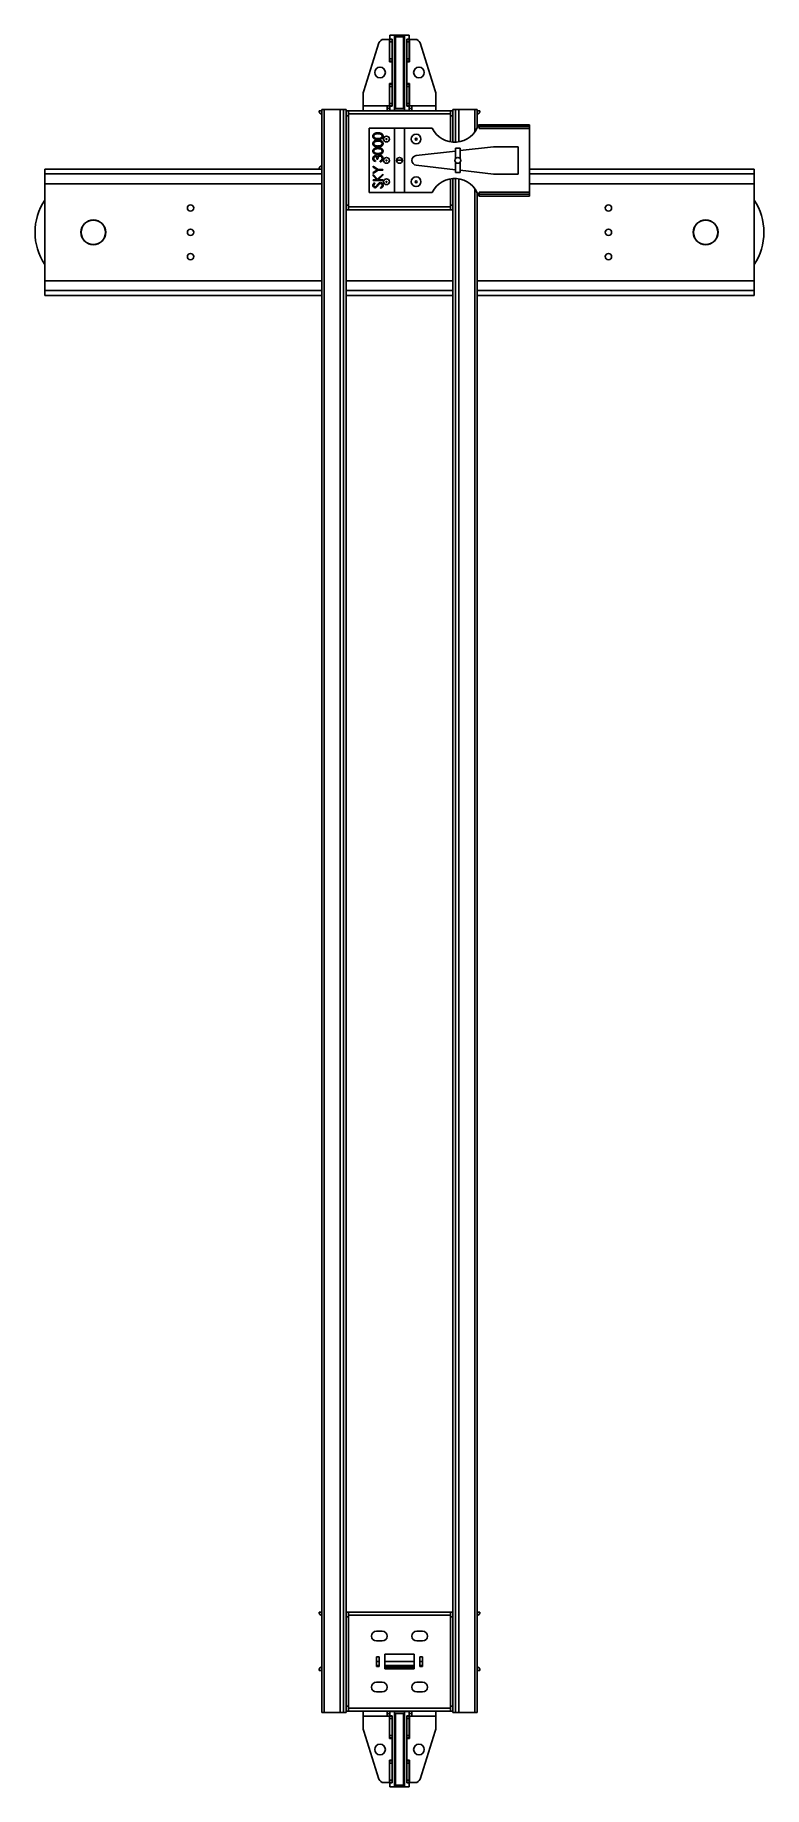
# Model space of a CAD drawing. Header units: millimetres. Extents: x -750 to 750, y -360 to 3246.
import ezdxf

# ---------------------------------------------------------------- set-up
doc = ezdxf.new("R2010")
doc.units = ezdxf.units.MM
doc.layers.add('Wipeouts', color=7, linetype='Continuous', true_color=0xbcb7d9)

msp = doc.modelspace()

# ---------------------------------------------------------------- wipeouts: each hides what was drawn before it
msp.add_wipeout([(730, 2710), (730, 2773.7), (750, 2840), (730, 2906.3), (730, 2970), (267.5, 2970), (267.5, 3061.5), (160, 3061.5), (160, 3083.5), (165, 3090), (160, 3090), (160, 3093), (110, 3093), (110, 3090), (75, 3090), (75, 3122.3), (73.6, 3131.4), (42.2, 3230), (38.6, 3235.1), (32.7, 3237), (20, 3237), (20, 3246), (-20, 3246), (-20, 3237), (-32.7, 3237), (-38.6, 3235.1), (-42.2, 3230), (-74.6, 3126.9), (-74.6, 3126.9), (-75, 3100), (-75, 3090), (-110, 3090), (-110, 3093), (-160, 3093), (-160, 3090), (-165, 3090), (-163.8, 3085.1), (-160, 3083.5), (-160, 2976.5), (-163.8, 2974.9), (-165, 2971.9), (-165, 2970), (-730, 2970), (-730, 2906.3), (-750, 2840), (-730, 2773.7), (-730, 2710), (-160, 2710), (-160, 0), (-165, 0), (-165, -1.9), (-163.8, -4.9), (-160, -6.5), (-160, -113.5), (-163.8, -115.1), (-165, -118.1), (-165, -120), (-160, -120), (-160, -207), (-110, -207), (-110, -204), (-75, -204), (-75, -236.3), (-73.6, -245.4), (-42.2, -344), (-38.6, -349.1), (-32.7, -351), (-20, -351), (-20, -360), (20, -360), (20, -351), (32.7, -351), (38.6, -349.1), (42.2, -344), (74.6, -240.9), (75, -236.3), (75, -204), (110, -204), (110, -207), (160, -207), (160, -120), (165, -120), (165, -118.1), (163.8, -115.1), (161, -113.6), (160, -113.5), (160, -6.5), (163.8, -4.9), (165, -1.9), (165, 0), (160, 0), (160, 2710)]).dxf.layer = 'Wipeouts'

# ---------------------------------------------------------------- next in the draw order: linework, layer by layer
at = {"color": 7, "linetype": 'Continuous', "lineweight": 25}
for p, q in [((-20, 3246), (-20, 3237.5)), ((-20, 3246), (-12.2, 3246)), ((-10.3, 3244), (-12.2, 3246)), ((-12.2, 3246), (12.2, 3246)), ((12.2, 3246), (10.3, 3244)), ((12.2, 3246), (20, 3246)), ((20, 3246), (20, 3237.5)), ((-42.2, 3230), (-73.6, 3131.4)), ((-20.5, 3237), (-32.7, 3237)), ((-20.5, 3237), (-20.5, 3191)), ((-20.3, 3237), (-15.2, 3237)), ((-20.3, 3232), (-20.3, 3237)), ((-15.2, 3232), (-20.3, 3232)), ((-20.3, 3232), (-20.3, 3197)), ((-20, 3237.5), (-15, 3237.5)), ((-15.2, 3237), (-15.2, 3232)), ((-15.2, 3232), (-15.2, 3197)), ((-15, 3237.5), (-15, 3099.5)), ((-10.3, 3093), (-10.3, 3244)), ((-10.3, 3244), (-8.2, 3242)), ((-8.2, 3242), (-8.2, 3095)), ((8.2, 3242), (-8.2, 3242)), ((8.2, 3242), (10.3, 3244)), ((8.2, 3095), (8.2, 3242)), ((10.3, 3244), (10.3, 3093)), ((15, 3237.5), (20, 3237.5)), ((15, 3099.5), (15, 3237.5)), ((15.2, 3237), (20.2, 3237)), ((15.2, 3232), (15.2, 3237)), ((20.2, 3232), (15.2, 3232)), ((15.2, 3232), (15.2, 3197)), ((20.2, 3237), (20.2, 3232)), ((20.2, 3232), (20.2, 3197)), ((20.5, 3191), (20.5, 3237)), ((32.7, 3237), (20.5, 3237)), ((73.6, 3131.4), (42.2, 3230)), ((-20.5, 3191), (-15, 3191)), ((-20.3, 3197), (-15.2, 3197)), ((-20.3, 3192), (-20.3, 3197)), ((-15.2, 3192), (-20.3, 3192)), ((-20.3, 3192), (-20.3, 3191)), ((-15.2, 3197), (-15.2, 3192)), ((-15.2, 3192), (-15.2, 3191)), ((15, 3191), (20.5, 3191)), ((15.2, 3197), (20.2, 3197)), ((15.2, 3192), (15.2, 3197)), ((20.2, 3192), (15.2, 3192)), ((15.2, 3192), (15.2, 3191)), ((20.2, 3197), (20.2, 3192)), ((20.2, 3192), (20.2, 3191)), ((-15, 3146), (-20.5, 3146)), ((-20.5, 3146), (-20.5, 3100)), ((-20.3, 3146), (-20.3, 3145)), ((-20.3, 3145), (-15.2, 3145)), ((-20.3, 3140), (-20.3, 3145)), ((-15.2, 3140), (-20.3, 3140)), ((-20.3, 3140), (-20.3, 3105)), ((-15.2, 3146), (-15.2, 3145)), ((-15.2, 3145), (-15.2, 3140)), ((-15.2, 3140), (-15.2, 3105)), ((20.5, 3146), (15, 3146)), ((15.2, 3146), (15.2, 3145)), ((15.2, 3145), (20.2, 3145)), ((15.2, 3140), (15.2, 3145)), ((20.2, 3140), (15.2, 3140)), ((15.2, 3140), (15.2, 3105)), ((20.2, 3146), (20.2, 3145)), ((20.2, 3145), (20.2, 3140)), ((20.2, 3140), (20.2, 3105)), ((20.5, 3100), (20.5, 3146)), ((-75, 3122.3), (-75, 3100)), ((-20.3, 3105), (-15.2, 3105)), ((-20.3, 3100), (-20.3, 3105)), ((-15.2, 3105), (-15.2, 3100)), ((15.2, 3105), (20.2, 3105)), ((15.2, 3100), (15.2, 3105)), ((20.2, 3105), (20.2, 3100)), ((75, 3122.3), (75, 3100)), ((-165, 3090), (-165, 3088.1)), ((-160, 3090), (-165, 3090)), ((-161, 3083.6), (-160, 3083.5)), ((-160, -207), (-160, 3093)), ((-155, 3093), (-160, 3093)), ((-155, -207), (-155, 3093)), ((-122, 3093), (-155, 3093)), ((-122, -207), (-122, 3093)), ((-115, 3093), (-122, 3093)), ((-115, -207), (-115, 3093)), ((-110, 3093), (-115, 3093)), ((-110, -207), (-110, 3093)), ((-110, 3090), (-105, 3090)), ((-105, 3080), (-110, 3080)), ((-110, 3080), (-110, 2896)), ((-105, 3090), (-105, 3080)), ((-75, 3090), (-105, 3090)), ((105, 3083.5), (-105, 3083.5)), ((-105, 3080), (-105, 2896)), ((-75, 3100), (-75, 3090)), ((-25.5, 3100), (-75, 3100)), ((-25.5, 3090), (-75, 3090)), ((-25.5, 3090), (-25.5, 3100)), ((-20.5, 3100), (-25.5, 3100)), ((-25.5, 3095), (-20, 3095)), ((-25.5, 3090), (25.5, 3090)), ((-15.2, 3100), (-20.3, 3100)), ((-20.3, 3095), (-20.3, 3100)), ((-15, 3099.5), (-20, 3099.5)), ((-20, 3099.5), (-20, 3091)), ((-20, 3091), (-12.2, 3091)), ((-15.2, 3100), (-15.2, 3099.5)), ((-12.2, 3091), (-10.3, 3093)), ((12.2, 3091), (-12.2, 3091)), ((-8.2, 3095), (-10.3, 3093)), ((-8.2, 3095), (8.2, 3095)), ((10.3, 3093), (8.2, 3095)), ((10.3, 3093), (12.2, 3091)), ((12.2, 3091), (20, 3091)), ((20, 3099.5), (15, 3099.5)), ((20.2, 3100), (15.2, 3100)), ((15.2, 3099.5), (15.2, 3100)), ((20, 3099.5), (20, 3091)), ((20, 3095), (25.5, 3095)), ((20.2, 3100), (20.2, 3095)), ((25.5, 3100), (20.5, 3100)), ((75, 3100), (25.5, 3100)), ((25.5, 3100), (25.5, 3090)), ((75, 3090), (25.5, 3090)), ((75, 3100), (75, 3090)), ((105, 3090), (75, 3090)), ((105, 3090), (110, 3090)), ((105, 3080), (105, 3090)), ((110, 3080), (105, 3080)), ((105, 3080), (105, 3026.1)), ((115, 3093), (110, 3093)), ((110, 3025.5), (110, 3093)), ((110, 3080), (110, 3025.5)), ((115, 3025.4), (115, 3093)), ((122, 3093), (115, 3093)), ((155, 3093), (122, 3093)), ((160, 3093), (155, 3093)), ((160, 3055), (160, 3093)), ((165, 3090), (160, 3090)), ((160, 3083.5), (161, 3083.6)), ((165, 3088.1), (165, 3090)), ((-10.5, 3054), (-62.5, 3054)), ((-62.5, 2922), (-62.5, 3054)), ((-10.5, 2922), (-10.5, 3054)), ((-10.5, 3054), (10.5, 3054)), ((10.5, 3054), (10.5, 2922)), ((67.5, 3054), (10.5, 3054)), ((163.9, 3060.9), (162.3, 3060.9)), ((163.9, 3061.5), (163.9, 3057.5)), ((267.5, 3061.5), (163.9, 3061.5)), ((163.9, 3057.5), (267.5, 3057.5)), ((163.9, 3053.5), (163.9, 3057.5)), ((267.5, 3053.5), (163.9, 3053.5)), ((267.5, 3057.5), (267.5, 3061.5)), ((267.5, 3057.5), (267.5, 3053.5)), ((267.5, 3053.5), (267.5, 2922.5)), ((115, 3007.2), (34.2, 2997.9)), ((115, 3013), (115, 2991.3)), ((115, 3013), (125, 3013)), ((193.4, 3016.1), (125, 3008.3)), ((125, 2991.3), (125, 3013)), ((244.3, 3016.1), (193.4, 3016.1)), ((244.3, 2959.9), (244.3, 3016.1)), ((-165, 2970), (-730, 2970)), ((-730, 2970), (-730, 2960)), ((-730, 2960), (-730, 2940)), ((-165, 2971.9), (-165, 2970)), ((-165, 2970), (-160, 2970)), ((-160, 2976.5), (-161, 2976.4)), ((-54.3, 2973.8), (-54.3, 2975.8)), ((-54.3, 2975.8), (-43.8, 2969.4)), ((-45.7, 2968.5), (-54.3, 2973.8)), ((-54.3, 2963.3), (-45.7, 2968.5)), ((-43.8, 2967.6), (-54.3, 2961.2)), ((-54.3, 2961.2), (-54.3, 2963.3)), ((-54.3, 2956.5), (-54.3, 2959)), ((-54.3, 2959), (-45.3, 2949.2)), ((-49.7, 2987.6), (-49.7, 2985.8)), ((-44.3, 2990.7), (-46.4, 2990.7)), ((-45.3, 2949.2), (-34.3, 2959.8)), ((-34.3, 2957.4), (-44, 2948.1)), ((-43.8, 2969.4), (-34.3, 2969.4)), ((-34.3, 2967.6), (-43.8, 2967.6)), ((-39.7, 2985.1), (-39.7, 2986.8)), ((-34.3, 2969.4), (-34.3, 2967.6)), ((-34.3, 2959.8), (-34.3, 2957.4)), ((34.2, 2978.1), (115, 2968.8)), ((115, 2984.7), (115, 2963)), ((115, 2963), (125, 2963)), ((125, 2963), (125, 2984.7)), ((125, 2967.7), (193.4, 2959.9)), ((193.4, 2959.9), (244.3, 2959.9)), ((730, 2970), (267.5, 2970)), ((730, 2970), (730, 2960)), ((730, 2960), (730, 2940)), ((-160, 2940), (-730, 2940)), ((-730, 2740), (-730, 2940)), ((-10.5, 2922), (-62.5, 2922)), ((-46.7, 2948.1), (-54.3, 2956.5)), ((-54.3, 2948.1), (-46.7, 2948.1)), ((-54.3, 2946.3), (-54.3, 2948.1)), ((-34.3, 2946.3), (-54.3, 2946.3)), ((-51.4, 2942), (-50.2, 2940.4)), ((-44, 2948.1), (-34.3, 2948.1)), ((-38.2, 2930.4), (-39.2, 2932.1)), ((-34.3, 2948.1), (-34.3, 2946.3)), ((10.5, 2922), (-10.5, 2922)), ((67.5, 2922), (10.5, 2922)), ((105, 2949.9), (105, 2896)), ((110, 2950.5), (110, 2896)), ((110, -207), (110, 2950.5)), ((115, -207), (115, 2950.6)), ((160, -207), (160, 2921)), ((163.9, 2922.5), (267.5, 2922.5)), ((163.9, 2918.5), (163.9, 2922.5)), ((730, 2940), (267.5, 2940)), ((267.5, 2922.5), (267.5, 2918.5)), ((730, 2740), (730, 2940)), ((-110, 2896), (-105, 2896)), ((-105, 2886), (-110, 2886)), ((-105, 2896), (-105, 2886)), ((105, 2892.5), (-105, 2892.5)), ((105, 2886), (-105, 2886)), ((105, 2896), (110, 2896)), ((105, 2886), (105, 2896)), ((110, 2886), (105, 2886)), ((162.3, 2915.1), (163.9, 2915.1)), ((163.9, 2918.5), (163.9, 2914.5)), ((267.5, 2918.5), (163.9, 2918.5)), ((163.9, 2914.5), (267.5, 2914.5)), ((267.5, 2914.5), (267.5, 2918.5)), ((-730, 2740), (-730, 2720)), ((-160, 2740), (-730, 2740)), ((-730, 2720), (-730, 2710)), ((-160, 2710), (-730, 2710)), ((110, 2740), (-110, 2740)), ((110, 2710), (-110, 2710)), ((730, 2740), (160, 2740)), ((730, 2710), (160, 2710)), ((730, 2740), (730, 2720)), ((730, 2720), (730, 2710)), ((-165, 0), (-165, -1.9)), ((-160, 0), (-165, 0)), ((-110, 0), (-105, 0)), ((-105, 0), (-105, -10)), ((105, 0), (-105, 0)), ((105, 0), (110, 0)), ((105, -10), (105, 0)), ((165, 0), (160, 0)), ((165, -1.9), (165, 0)), ((-161, -6.4), (-160, -6.5)), ((-105, -10), (-110, -10)), ((-110, -10), (-110, -194)), ((105, -6.5), (-105, -6.5)), ((-105, -10), (-105, -194)), ((110, -10), (105, -10)), ((105, -10), (105, -194)), ((110, -10), (110, -194)), ((160, -6.5), (161, -6.4)), ((-35.5, -39.5), (-47.5, -39.5)), ((-47.5, -59.5), (-35.5, -59.5)), ((47.5, -39.5), (35.5, -39.5)), ((35.5, -59.5), (47.5, -59.5)), ((-47.4, -91.9), (-47.4, -112.2)), ((-42, -91.9), (-47.4, -91.9)), ((-42, -112.2), (-42, -91.9)), ((-30, -87), (-30, -117)), ((30, -87), (-30, -87)), ((30, -117), (30, -87)), ((47.4, -91.9), (42, -91.9)), ((42, -91.9), (42, -112.2)), ((47.4, -112.2), (47.4, -91.9)), ((-165, -118.1), (-165, -120)), ((-165, -120), (-160, -120)), ((-160, -113.5), (-161, -113.6)), ((-47.4, -112.2), (-42, -112.2)), ((-30, -117), (30, -117)), ((42, -112.2), (47.4, -112.2)), ((161, -113.6), (160, -113.5)), ((160, -120), (165, -120)), ((165, -120), (165, -118.1)), ((-35.5, -144.5), (-47.5, -144.5)), ((-47.5, -164.5), (-35.5, -164.5)), ((47.5, -144.5), (35.5, -144.5)), ((35.5, -164.5), (47.5, -164.5)), ((-155, -207), (-160, -207)), ((-122, -207), (-155, -207)), ((-115, -207), (-122, -207)), ((-110, -207), (-115, -207)), ((-110, -194), (-105, -194)), ((-105, -204), (-110, -204)), ((-105, -194), (-105, -204)), ((105, -197.5), (-105, -197.5)), ((-75, -204), (-105, -204)), ((-75, -214), (-75, -204)), ((-75, -204), (-25.5, -204)), ((-75, -236.3), (-75, -214)), ((-75, -214), (-25.5, -214)), ((-25.5, -214), (-25.5, -204)), ((25.5, -204), (-25.5, -204)), ((-20, -209), (-25.5, -209)), ((-25.5, -214), (-20.5, -214)), ((-20.5, -214), (-20.5, -260)), ((-20.3, -214), (-20.3, -209)), ((-20.3, -214), (-15.2, -214)), ((-20.3, -219), (-20.3, -214)), ((-20, -213.5), (-20, -205)), ((-12.2, -205), (-20, -205)), ((-20, -213.5), (-15, -213.5)), ((-15.2, -213.5), (-15.2, -214)), ((-15.2, -214), (-15.2, -219)), ((-15, -213.5), (-15, -351.5)), ((-10.3, -207), (-12.2, -205)), ((-12.2, -205), (12.2, -205)), ((-10.3, -358), (-10.3, -207)), ((-10.3, -207), (-8.2, -209)), ((-8.2, -209), (-8.2, -356)), ((8.2, -209), (-8.2, -209)), ((8.2, -209), (10.3, -207)), ((8.2, -356), (8.2, -209)), ((12.2, -205), (10.3, -207)), ((10.3, -207), (10.3, -358)), ((20, -205), (12.2, -205)), ((15, -213.5), (20, -213.5)), ((15, -351.5), (15, -213.5)), ((15.2, -214), (15.2, -213.5)), ((15.2, -214), (20.2, -214)), ((15.2, -219), (15.2, -214)), ((20, -213.5), (20, -205)), ((25.5, -209), (20, -209)), ((20.2, -209), (20.2, -214)), ((20.2, -214), (20.2, -219)), ((20.5, -260), (20.5, -214)), ((20.5, -214), (25.5, -214)), ((25.5, -204), (25.5, -214)), ((25.5, -204), (75, -204)), ((25.5, -214), (75, -214)), ((75, -214), (75, -204)), ((105, -204), (75, -204)), ((75, -236.3), (75, -214)), ((105, -194), (110, -194)), ((105, -204), (105, -194)), ((110, -204), (105, -204)), ((115, -207), (110, -207)), ((122, -207), (115, -207)), ((155, -207), (122, -207)), ((160, -207), (155, -207)), ((-73.6, -245.4), (-42.2, -344)), ((-15.2, -219), (-20.3, -219)), ((-20.3, -254), (-20.3, -219)), ((-15.2, -254), (-15.2, -219)), ((20.2, -219), (15.2, -219)), ((15.2, -254), (15.2, -219)), ((20.2, -254), (20.2, -219)), ((42.2, -344), (73.6, -245.4)), ((-20.5, -260), (-15, -260)), ((-20.3, -254), (-15.2, -254)), ((-20.3, -259), (-20.3, -254)), ((-15.2, -259), (-20.3, -259)), ((-20.3, -260), (-20.3, -259)), ((-15.2, -254), (-15.2, -259)), ((-15.2, -260), (-15.2, -259)), ((15, -260), (20.5, -260)), ((15.2, -254), (20.2, -254)), ((15.2, -259), (15.2, -254)), ((20.2, -259), (15.2, -259)), ((15.2, -260), (15.2, -259)), ((20.2, -254), (20.2, -259)), ((20.2, -260), (20.2, -259)), ((-15, -305), (-20.5, -305)), ((-20.5, -305), (-20.5, -351)), ((-20.3, -306), (-20.3, -305)), ((-20.3, -306), (-15.2, -306)), ((-20.3, -311), (-20.3, -306)), ((-15.2, -311), (-20.3, -311)), ((-20.3, -346), (-20.3, -311)), ((-15.2, -306), (-15.2, -305)), ((-15.2, -306), (-15.2, -311)), ((-15.2, -346), (-15.2, -311)), ((20.5, -305), (15, -305)), ((15.2, -306), (15.2, -305)), ((15.2, -306), (20.2, -306)), ((15.2, -311), (15.2, -306)), ((20.2, -311), (15.2, -311)), ((15.2, -346), (15.2, -311)), ((20.2, -306), (20.2, -305)), ((20.2, -306), (20.2, -311)), ((20.2, -346), (20.2, -311)), ((20.5, -351), (20.5, -305)), ((-32.7, -351), (-20.5, -351)), ((-20.3, -351), (-20.3, -346)), ((-20.3, -346), (-15.2, -346)), ((-15.2, -351), (-20.3, -351)), ((-20, -360), (-20, -351.5)), ((-15, -351.5), (-20, -351.5)), ((-12.2, -360), (-20, -360)), ((-15.2, -346), (-15.2, -351)), ((-12.2, -360), (-10.3, -358)), ((12.2, -360), (-12.2, -360)), ((-8.2, -356), (-10.3, -358)), ((-8.2, -356), (8.2, -356)), ((10.3, -358), (8.2, -356)), ((10.3, -358), (12.2, -360)), ((20, -360), (12.2, -360)), ((20, -351.5), (15, -351.5)), ((15.2, -346), (20.2, -346)), ((15.2, -351), (15.2, -346)), ((20.2, -351), (15.2, -351)), ((20, -360), (20, -351.5)), ((20.2, -346), (20.2, -351)), ((20.5, -351), (32.7, -351))]:
    msp.add_line(p, q, dxfattribs=at)
at = {"color": 8, "linetype": 'Continuous', "lineweight": 25}
for p, q in [((122, 3026), (122, 3093)), ((155, 3046.5), (155, 3093)), ((-160, 2960), (-730, 2960)), ((-6, 2988.3), (6, 2988.3)), ((730, 2960), (267.5, 2960)), ((122, -207), (122, 2950)), ((155, -207), (155, 2929.5)), ((-160, 2720), (-730, 2720)), ((110, 2720), (-110, 2720)), ((730, 2720), (160, 2720)), ((-47.4, -101.7), (-42, -101.7)), ((-30, -101.7), (30, -101.7)), ((42, -101.7), (47.4, -101.7)), ((-47.4, -109.7), (-42, -109.7)), ((-30, -109.7), (30, -109.7)), ((-30, -113.6), (30, -113.6)), ((42, -109.7), (47.4, -109.7))]:
    msp.add_line(p, q, dxfattribs=at)
at = {"color": 7, "linetype": 'Continuous', "lineweight": 25}
for centre, radius in [((-40, 3169), 11), ((40, 3169), 11), ((-26.8, 3031.9), 6), ((-26.8, 3031.9), 1), ((34.2, 3031.9), 10), ((34.2, 3031.9), 2), ((-26.8, 2988), 6), ((0, 2988), 6), ((120, 2988), 6), ((-26.8, 2988), 1), ((-26.8, 2944.1), 6), ((-26.8, 2944.1), 1), ((34.2, 2944.1), 10), ((34.2, 2944.1), 2), ((-430, 2890), 6.5), ((430, 2890), 6.5), ((-630, 2840), 25.5), ((-630, 2840), 25), ((630, 2840), 25.5), ((630, 2840), 25), ((-430, 2840), 6.5), ((430, 2840), 6.5), ((-430, 2790), 6.5), ((430, 2790), 6.5), ((-40, -283), 11), ((40, -283), 11)]:
    msp.add_circle(centre, radius, dxfattribs=at)
for centre, radius, start, end in [((-32.7, 3227), 10, 90, 162.3499), ((32.7, 3227), 10, 17.6501, 90), ((-45, 3122.3), 30, 162.3499, 180), ((45, 3122.3), 30, 0, 17.6501), ((-160.5, 3088.1), 4.5, 180, 264), ((160.5, 3088.1), 4.5, 276, 0), ((113.5, 3076.6), 51.3, 206.1651, 342.1788), ((35.3, 2988), 10, 96.5075, 263.4925), ((-160.5, 2971.9), 4.5, 96, 180), ((113.5, 2899.4), 51.3, 17.8212, 153.8349), ((-630, 2840), 120, 146.4427, 213.5573), ((630, 2840), 120, 0, 33.5573), ((630, 2840), 120, 326.4427, 0), ((-160.5, -1.9), 4.5, 180, 264), ((160.5, -1.9), 4.5, 276, 0), ((-47.5, -49.5), 10, 90, 270), ((-35.5, -49.5), 10, 270, 90), ((35.5, -49.5), 10, 90, 270), ((47.5, -49.5), 10, 270, 90), ((-160.5, -118.1), 4.5, 96, 180), ((160.5, -118.1), 4.5, 0, 84), ((-47.5, -154.5), 10, 90, 270), ((-35.5, -154.5), 10, 270, 90), ((35.5, -154.5), 10, 90, 270), ((47.5, -154.5), 10, 270, 90), ((-45, -236.3), 30, 180, 197.6501), ((45, -236.3), 30, 342.3499, 0), ((-32.7, -341), 10, 197.6501, 270), ((32.7, -341), 10, 270, 342.3499)]:
    msp.add_arc(centre, radius, start, end, dxfattribs=at)
for points, knots in [([(-54.8, 3037.9), (-54.8, 3038.5), (-54.7, 3039.7), (-53.9, 3041.3), (-52.7, 3042.6), (-50.7, 3043.9), (-47.8, 3044.7), (-45.5, 3044.8), (-44.3, 3044.8)], [0, 0, 0, 0, 0.1249244, 0.2498494, 0.3748263, 0.4999368, 0.7495444, 1, 1, 1, 1]), ([(-44.3, 3031.2), (-45.1, 3031.2), (-46.6, 3031.2), (-49, 3031.5), (-51, 3032.2), (-52.7, 3033.2), (-53.9, 3034.5), (-54.7, 3036.1), (-54.8, 3037.3), (-54.8, 3037.9)], [0, 0, 0, 0, 0.166975, 0.333875, 0.500519, 0.62554, 0.75039, 0.875199, 1, 1, 1, 1]), ([(-54.8, 3022.5), (-54.8, 3023.1), (-54.7, 3024.3), (-53.9, 3025.9), (-52.7, 3027.2), (-50.7, 3028.5), (-47.8, 3029.3), (-45.5, 3029.4), (-44.3, 3029.4)], [0, 0, 0, 0, 0.1249244, 0.2498494, 0.3748263, 0.4999368, 0.7495444, 1, 1, 1, 1]), ([(-44.3, 3043), (-45.2, 3043), (-47.1, 3042.9), (-49.3, 3042.4), (-50.9, 3041.5), (-51.9, 3040.5), (-52.6, 3039.3), (-52.7, 3038.4), (-52.8, 3038)], [0, 0, 0, 0, 0.250396, 0.500262, 0.625358, 0.750202, 0.875173, 1, 1, 1, 1]), ([(-52.8, 3038), (-52.7, 3037.5), (-52.6, 3036.6), (-51.9, 3035.4), (-51, 3034.4), (-49.3, 3033.5), (-47.1, 3033.1), (-45.2, 3033), (-44.3, 3033)], [0, 0, 0, 0, 0.12487, 0.2498319, 0.3747346, 0.4997951, 0.7495088, 1, 1, 1, 1]), ([(-44.3, 3044.8), (-43.5, 3044.8), (-42, 3044.7), (-39.6, 3044.4), (-37.6, 3043.7), (-35.9, 3042.6), (-34.7, 3041.3), (-34, 3039.7), (-33.9, 3038.5), (-33.8, 3037.9)], [0, 0, 0, 0, 0.166952, 0.333828, 0.500458, 0.625466, 0.75034, 0.875172, 1, 1, 1, 1]), ([(-39.3, 3042.2), (-40.2, 3042.5), (-41.9, 3043), (-43.6, 3043), (-44.3, 3043)], [0, 0, 0, 0, 0.559601, 1, 1, 1, 1]), ([(-44.3, 3033), (-43.4, 3033), (-41.6, 3033), (-39.3, 3033.5), (-37.7, 3034.4), (-36.7, 3035.4), (-36, 3036.6), (-35.9, 3037.5), (-35.9, 3038)], [0, 0, 0, 0, 0.250517, 0.500235, 0.6253, 0.750207, 0.875158, 1, 1, 1, 1]), ([(-33.8, 3037.9), (-33.9, 3037.3), (-33.9, 3036.1), (-34.7, 3034.5), (-35.9, 3033.2), (-37.6, 3032.2), (-39.7, 3031.6), (-42, 3031.2), (-43.5, 3031.2), (-44.3, 3031.2)], [0, 0, 0, 0, 0.124825, 0.249636, 0.374453, 0.49947, 0.666122, 0.833027, 1, 1, 1, 1]), ([(-44.3, 3029.4), (-43.5, 3029.4), (-42, 3029.4), (-39.6, 3029), (-37.6, 3028.3), (-35.9, 3027.2), (-34.7, 3025.9), (-34, 3024.3), (-33.9, 3023.1), (-33.8, 3022.5)], [0, 0, 0, 0, 0.166952, 0.333828, 0.500458, 0.625467, 0.75034, 0.875172, 1, 1, 1, 1]), ([(-35.9, 3038), (-35.9, 3038.5), (-36.1, 3039.6), (-37, 3040.9), (-38.1, 3041.8), (-38.9, 3042.1), (-39.3, 3042.2)], [0, 0, 0, 0, 0.2793939, 0.5591671, 0.7794546, 1, 1, 1, 1]), ([(-44.3, 3015.8), (-45.1, 3015.8), (-46.6, 3015.9), (-49, 3016.2), (-51, 3016.8), (-52.7, 3017.9), (-53.9, 3019.2), (-54.7, 3020.8), (-54.8, 3021.9), (-54.8, 3022.5)], [0, 0, 0, 0, 0.166974, 0.333874, 0.500519, 0.62554, 0.750389, 0.875199, 1, 1, 1, 1]), ([(-54.8, 3007.1), (-54.8, 3007.7), (-54.7, 3008.9), (-53.9, 3010.5), (-52.7, 3011.8), (-50.7, 3013.1), (-47.8, 3013.9), (-45.5, 3014), (-44.3, 3014)], [0, 0, 0, 0, 0.124924, 0.24985, 0.374826, 0.499937, 0.749544, 1, 1, 1, 1]), ([(-44.3, 3000.4), (-45.1, 3000.4), (-46.6, 3000.5), (-49, 3000.8), (-51, 3001.4), (-52.7, 3002.5), (-53.9, 3003.8), (-54.7, 3005.4), (-54.8, 3006.5), (-54.8, 3007.1)], [0, 0, 0, 0, 0.166975, 0.333875, 0.500519, 0.62554, 0.75039, 0.875199, 1, 1, 1, 1]), ([(-54.8, 2991.8), (-54.7, 2992.6), (-54.6, 2994.2), (-53.3, 2996.1), (-51.5, 2997.4), (-50.3, 2997.5), (-49.6, 2997.6)], [0, 0, 0, 0, 0.280085, 0.559868, 0.780099, 1, 1, 1, 1]), ([(-44.3, 3027.6), (-45.2, 3027.6), (-47.1, 3027.5), (-49.3, 3027), (-50.9, 3026.1), (-51.9, 3025.2), (-52.6, 3023.9), (-52.7, 3023), (-52.8, 3022.6)], [0, 0, 0, 0, 0.250396, 0.500262, 0.625358, 0.750202, 0.875173, 1, 1, 1, 1]), ([(-52.8, 3022.6), (-52.7, 3022.1), (-52.6, 3021.2), (-51.9, 3020), (-51, 3019), (-49.3, 3018.1), (-47.1, 3017.7), (-45.2, 3017.6), (-44.3, 3017.6)], [0, 0, 0, 0, 0.12487, 0.2498319, 0.3747346, 0.4997951, 0.7495088, 1, 1, 1, 1]), ([(-44.3, 3012.2), (-45.2, 3012.2), (-47.1, 3012.2), (-49.3, 3011.6), (-50.9, 3010.7), (-51.9, 3009.8), (-52.6, 3008.6), (-52.7, 3007.6), (-52.8, 3007.2)], [0, 0, 0, 0, 0.250396, 0.500262, 0.625358, 0.750202, 0.875173, 1, 1, 1, 1]), ([(-52.8, 3007.2), (-52.7, 3006.7), (-52.6, 3005.8), (-51.9, 3004.6), (-51, 3003.6), (-49.3, 3002.7), (-47.1, 3002.3), (-45.2, 3002.2), (-44.3, 3002.2)], [0, 0, 0, 0, 0.12487, 0.249832, 0.374734, 0.499795, 0.749509, 1, 1, 1, 1]), ([(-49.6, 2995.8), (-50.2, 2995.7), (-51.2, 2995.5), (-52.2, 2994.3), (-52.7, 2993), (-52.8, 2992.2), (-52.8, 2991.8)], [0, 0, 0, 0, 0.277797, 0.557834, 0.778723, 1, 1, 1, 1]), ([(-49.6, 2997.6), (-49.2, 2997.6), (-48.3, 2997.5), (-46.7, 2996.8), (-46, 2995.9), (-45.5, 2995.3)], [0, 0, 0, 0, 0.280509, 0.560791, 1, 1, 1, 1]), ([(-46.4, 2990.7), (-46.4, 2991.3), (-46.5, 2992.4), (-47, 2994), (-47.8, 2995.2), (-48.8, 2995.7), (-49.4, 2995.8), (-49.6, 2995.8)], [0, 0, 0, 0, 0.250603, 0.501002, 0.749796, 0.874938, 1, 1, 1, 1]), ([(-45.5, 2995.3), (-45.3, 2995.7), (-44.8, 2996.6), (-44.1, 2997.2), (-43.8, 2997.4)], [0, 0, 0, 0, 0.559837, 1, 1, 1, 1]), ([(-39.3, 3026.9), (-40.2, 3027.1), (-41.9, 3027.6), (-43.6, 3027.6), (-44.3, 3027.6)], [0, 0, 0, 0, 0.559601, 1, 1, 1, 1]), ([(-44.3, 3017.6), (-43.4, 3017.6), (-41.6, 3017.7), (-39.3, 3018.1), (-37.7, 3019), (-36.7, 3020), (-36, 3021.2), (-35.9, 3022.1), (-35.9, 3022.6)], [0, 0, 0, 0, 0.250517, 0.500235, 0.6253, 0.750207, 0.875158, 1, 1, 1, 1]), ([(-33.8, 3022.5), (-33.9, 3021.9), (-33.9, 3020.8), (-34.7, 3019.2), (-35.9, 3017.9), (-37.6, 3016.8), (-39.7, 3016.2), (-42, 3015.9), (-43.5, 3015.8), (-44.3, 3015.8)], [0, 0, 0, 0, 0.124826, 0.249636, 0.374453, 0.49947, 0.666122, 0.833027, 1, 1, 1, 1]), ([(-44.3, 3014), (-43.5, 3014), (-42, 3014), (-39.6, 3013.6), (-37.6, 3012.9), (-35.9, 3011.8), (-34.7, 3010.5), (-34, 3008.9), (-33.9, 3007.7), (-33.8, 3007.1)], [0, 0, 0, 0, 0.166952, 0.333827, 0.500458, 0.625466, 0.75034, 0.875172, 1, 1, 1, 1]), ([(-39.3, 3011.5), (-40.2, 3011.7), (-41.9, 3012.2), (-43.6, 3012.2), (-44.3, 3012.2)], [0, 0, 0, 0, 0.559601, 1, 1, 1, 1]), ([(-44.3, 3002.2), (-43.4, 3002.2), (-41.6, 3002.3), (-39.3, 3002.7), (-37.7, 3003.6), (-36.7, 3004.6), (-36, 3005.8), (-35.9, 3006.7), (-35.9, 3007.2)], [0, 0, 0, 0, 0.250517, 0.500235, 0.6253, 0.750207, 0.875158, 1, 1, 1, 1]), ([(-33.8, 3007.1), (-33.9, 3006.5), (-33.9, 3005.4), (-34.7, 3003.8), (-35.9, 3002.5), (-37.6, 3001.5), (-39.7, 3000.8), (-42, 3000.5), (-43.5, 3000.4), (-44.3, 3000.4)], [0, 0, 0, 0, 0.1248253, 0.2496355, 0.3744532, 0.4994701, 0.6661214, 0.8330266, 1, 1, 1, 1]), ([(-40.1, 2996.8), (-40.4, 2996.8), (-41.1, 2996.8), (-42.4, 2996.1), (-43.6, 2994.8), (-44.2, 2992.8), (-44.3, 2991.4), (-44.3, 2990.7)], [0, 0, 0, 0, 0.125229, 0.250499, 0.499262, 0.749061, 1, 1, 1, 1]), ([(-43.8, 2997.4), (-43.2, 2997.8), (-42.1, 2998.5), (-40.8, 2998.6), (-40.3, 2998.6)], [0, 0, 0, 0, 0.559459, 1, 1, 1, 1]), ([(-40.3, 2998.6), (-39.6, 2998.6), (-38.3, 2998.5), (-36.5, 2997.5), (-35, 2996.1), (-34, 2994), (-33.9, 2992.5), (-33.8, 2991.7)], [0, 0, 0, 0, 0.186645, 0.373409, 0.560059, 0.77992, 1, 1, 1, 1]), ([(-35.9, 2991.8), (-35.9, 2992.4), (-36, 2993.8), (-37, 2995.5), (-38.5, 2996.6), (-39.5, 2996.8), (-40.1, 2996.8)], [0, 0, 0, 0, 0.280589, 0.560141, 0.780308, 1, 1, 1, 1]), ([(-35.9, 3022.6), (-35.9, 3023.1), (-36.1, 3024.2), (-37, 3025.5), (-38.1, 3026.4), (-38.9, 3026.7), (-39.3, 3026.9)], [0, 0, 0, 0, 0.2793939, 0.5591671, 0.7794546, 1, 1, 1, 1]), ([(-35.9, 3007.2), (-35.9, 3007.7), (-36.1, 3008.8), (-37, 3010.1), (-38.1, 3011), (-38.9, 3011.3), (-39.3, 3011.5)], [0, 0, 0, 0, 0.279394, 0.559167, 0.779455, 1, 1, 1, 1]), ([(-49.7, 2985.8), (-50.5, 2986.1), (-52, 2986.5), (-53.7, 2988), (-54.7, 2989.9), (-54.8, 2991.1), (-54.8, 2991.8)], [0, 0, 0, 0, 0.280288, 0.559679, 0.779747, 1, 1, 1, 1]), ([(-52.8, 2991.8), (-52.7, 2991.3), (-52.7, 2990.2), (-51.9, 2989), (-50.8, 2988.1), (-50.1, 2987.8), (-49.7, 2987.6)], [0, 0, 0, 0, 0.280007, 0.559167, 0.779389, 1, 1, 1, 1]), ([(-33.8, 2991.7), (-33.8, 2991.1), (-33.9, 2989.9), (-34.6, 2988.2), (-35.8, 2986.7), (-37.6, 2985.5), (-39, 2985.2), (-39.7, 2985.1)], [0, 0, 0, 0, 0.1868273, 0.37341, 0.5599768, 0.7797539, 1, 1, 1, 1]), ([(-39.7, 2986.8), (-39.1, 2987), (-38.1, 2987.4), (-37.3, 2988.1), (-36.9, 2988.4)], [0, 0, 0, 0, 0.560694, 1, 1, 1, 1]), ([(-36.9, 2988.4), (-36.6, 2989), (-35.9, 2990), (-35.9, 2991.2), (-35.9, 2991.8)], [0, 0, 0, 0, 0.558702, 1, 1, 1, 1]), ([(-54.8, 2936.6), (-54.8, 2937.3), (-54.7, 2938.5), (-53.5, 2940.4), (-52.2, 2941.4), (-51.4, 2942)], [0, 0, 0, 0, 0.279803, 0.55949, 1, 1, 1, 1]), ([(-50.2, 2931.7), (-50.9, 2931.8), (-52.3, 2932), (-53.8, 2933.3), (-54.7, 2935), (-54.8, 2936.1), (-54.8, 2936.6)], [0, 0, 0, 0, 0.279476, 0.558804, 0.779358, 1, 1, 1, 1]), ([(-50.2, 2940.4), (-50.6, 2940.1), (-51.3, 2939.5), (-52.2, 2938.6), (-52.7, 2937.5), (-52.8, 2936.8), (-52.8, 2936.4)], [0, 0, 0, 0, 0.28046, 0.560466, 0.780177, 1, 1, 1, 1]), ([(-52.8, 2936.4), (-52.8, 2936), (-52.7, 2935.2), (-52.1, 2934.2), (-51.2, 2933.6), (-50.6, 2933.5), (-50.3, 2933.5)], [0, 0, 0, 0, 0.280299, 0.559831, 0.779901, 1, 1, 1, 1]), ([(-50.3, 2933.5), (-50, 2933.5), (-49.4, 2933.6), (-48.5, 2934), (-48, 2934.5), (-47.7, 2934.8)], [0, 0, 0, 0, 0.279818, 0.559809, 1, 1, 1, 1]), ([(-47.1, 2932.8), (-47.6, 2932.5), (-48.6, 2931.9), (-49.7, 2931.8), (-50.2, 2931.7)], [0, 0, 0, 0, 0.559821, 1, 1, 1, 1]), ([(-47.7, 2934.8), (-47.3, 2935.3), (-46.6, 2936.2), (-46, 2937.1), (-45.7, 2937.5)], [0, 0, 0, 0, 0.559905, 1, 1, 1, 1]), ([(-44.4, 2936.1), (-44.9, 2935.5), (-45.7, 2934.3), (-46.7, 2933.3), (-47.1, 2932.8)], [0, 0, 0, 0, 0.560414, 1, 1, 1, 1]), ([(-45.7, 2937.5), (-45.2, 2938.1), (-44.3, 2939.4), (-42.8, 2940.9), (-41, 2942), (-39.8, 2942.2), (-39.2, 2942.2)], [0, 0, 0, 0, 0.280513, 0.560698, 0.780549, 1, 1, 1, 1]), ([(-41.2, 2939.7), (-41.9, 2939.1), (-43, 2938), (-44, 2936.7), (-44.4, 2936.1)], [0, 0, 0, 0, 0.559509, 1, 1, 1, 1]), ([(-39.2, 2940.4), (-39.6, 2940.4), (-40.4, 2940.3), (-41, 2939.9), (-41.2, 2939.7)], [0, 0, 0, 0, 0.559024, 1, 1, 1, 1]), ([(-39.2, 2942.2), (-38.4, 2942.1), (-36.8, 2941.9), (-35, 2940.3), (-34, 2938.4), (-33.9, 2937.2), (-33.8, 2936.5)], [0, 0, 0, 0, 0.279159, 0.559073, 0.779432, 1, 1, 1, 1]), ([(-35.9, 2936.5), (-35.9, 2937.1), (-36, 2938.1), (-36.8, 2939.4), (-38, 2940.3), (-38.8, 2940.4), (-39.2, 2940.4)], [0, 0, 0, 0, 0.280164, 0.560017, 0.780088, 1, 1, 1, 1]), ([(-39.2, 2932.1), (-38.7, 2932.4), (-37.8, 2933), (-36.7, 2934), (-36, 2935.2), (-35.9, 2936.1), (-35.9, 2936.5)], [0, 0, 0, 0, 0.280456, 0.560512, 0.780377, 1, 1, 1, 1]), ([(-33.8, 2936.5), (-33.9, 2935.8), (-34, 2934.3), (-35.2, 2932.5), (-36.7, 2931.3), (-37.7, 2930.7), (-38.2, 2930.4)], [0, 0, 0, 0, 0.27947, 0.558883, 0.779312, 1, 1, 1, 1])]:
    msp.add_open_spline(points, degree=3, knots=knots, dxfattribs=at)

doc.saveas('drawing.dxf')
